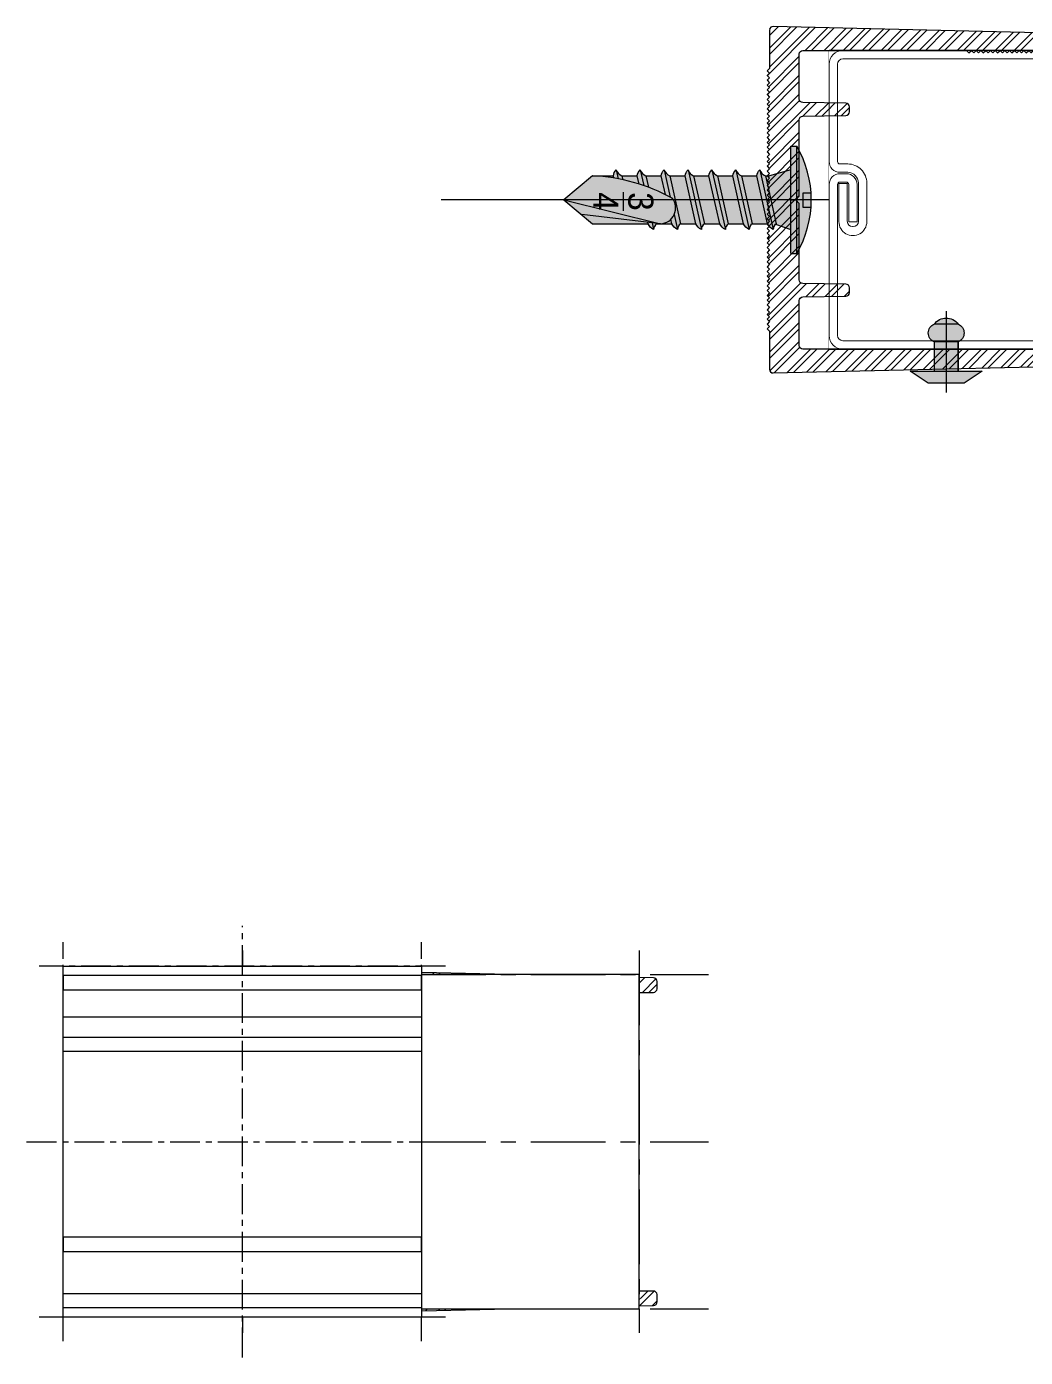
# Model space of a CAD drawing. Header units: millimetres. Extents: x -244126 to 368105, y -173968 to 259060.
# Drawn here: x 8062.7 to 8146.3, y 39768.3 to 39879.6 of the extents above; entities that cross this region are included whole.
import ezdxf

# ---------------------------------------------------------------- set-up
doc = ezdxf.new("R2010")
doc.units = ezdxf.units.MM
doc.header["$MEASUREMENT"] = 0
for name, pattern in [('CENTER', [2, 1.25, -0.25, 0.25, -0.25]), ('HIDDEN', [9.524999999999999, 6.35, -3.175]), ('SLD-Solid', [0])]:
    doc.linetypes.add(name, pattern=pattern)
for name, color, linetype in [('000 - GRID', 8, 'CENTER'), ('000 - H A T C H', 8, 'Continuous'), ('000 - H I D D E N', 7, 'Continuous'), ('000 - L I N E 0.1', 1, 'Continuous'), ('000 - WIPEOUT', 250, 'Continuous'), ('001 - ASCESSORIES', 1, 'Continuous'), ('A02_LITEWOOD', 7, 'Continuous'), ('A03_SUN LOUVER', 7, 'Continuous'), ('A04_TUBE SERIES', 7, 'Continuous')]:
    doc.layers.add(name, color=color, linetype=linetype)
doc.styles.add('Cetury Gothic', font='GOTHIC.TTF')

# ---------------------------------------------------------------- blocks, each defined once
blk = doc.blocks.new('SELF DRILLING SCREW No.8 - 19')
h = blk.add_hatch(color=250)
h.dxf.hatch_style = 1
edge = h.paths.add_edge_path()
edge.add_arc((3.190241775480651, 8.911930564560734), 0.009037499999908235, 60.13716564110733, 119.862834354413)
edge.add_line((3.185741775480952, 8.9197680645608), (3.185741775480952, 8.919268064560699))
edge.add_line((3.185741775480952, 8.919268064560699), (3.187741775480904, 8.919268064560699))
edge.add_line((3.187741775480904, 8.919268064560699), (3.188241775481006, 8.917469762314456))
edge.add_line((3.188241775481006, 8.917469762314456), (3.188241775481006, 8.917126923815546))
edge.add_arc((3.187372276684976, 8.917548843589927), 0.0009664597520388205, 292.4775851575577, 334.11526057665344, ccw=False)
edge.add_arc((3.188345189331493, 8.917249940684387), 0.000846819699288587, 224.5560261793349, 262.9855147596617)
edge.add_line((3.188241775481006, 8.91640945916845), (3.188241775481006, 8.915126923816048))
edge.add_arc((3.187372276684976, 8.915548843590429), 0.0009664597520388205, 292.4775851575577, 334.11526057665344, ccw=False)
edge.add_arc((3.188345189331493, 8.91524994068489), 0.000846819699288587, 224.5560261793349, 262.9855147596617)
edge.add_line((3.188241775481006, 8.914409459168953), (3.188241775481006, 8.913126923815641))
edge.add_arc((3.187372276684976, 8.913548843590021), 0.0009664597520388205, 292.4775851575577, 334.11526057665344, ccw=False)
edge.add_arc((3.188345189331493, 8.913249940684482), 0.000846819699288587, 224.5560261793349, 262.9855147596617)
edge.add_line((3.188241775481006, 8.912409459168545), (3.188241775481006, 8.911126923816143))
edge.add_arc((3.187372276684976, 8.911548843590523), 0.0009664597520388205, 292.4775851575577, 334.11526057665344, ccw=False)
edge.add_arc((3.188345189331493, 8.911249940684984), 0.000846819699288587, 224.5560261793349, 262.9855147596617)
edge.add_line((3.188241775481006, 8.910409459169047), (3.188241775481006, 8.909126923815736))
edge.add_arc((3.187372276684976, 8.909548843590116), 0.0009664597520388205, 292.4775851575577, 334.11526057665344, ccw=False)
edge.add_arc((3.188345189331493, 8.909249940684576), 0.000846819699288587, 224.5560261793349, 262.9855147596617)
edge.add_line((3.188241775481006, 8.90840945916864), (3.188241775481006, 8.907126923816238))
edge.add_arc((3.18737227668378, 8.907548843590163), 0.0009664597529162441, 292.47758521276415, 334.1152606318603, ccw=False)
edge.add_arc((3.188345189331493, 8.907249940684169), 0.000846819699288587, 224.5560261793349, 262.9855147596617)
edge.add_line((3.188241775481006, 8.906409459168232), (3.188241775481006, 8.90512692381583))
edge.add_arc((3.187372276684976, 8.90554884359021), 0.0009664597520388205, 292.4775851575577, 334.11526057665344, ccw=False)
edge.add_arc((3.188345189331493, 8.905249940684671), 0.000846819699288587, 224.5560261793349, 262.9855147596617)
edge.add_line((3.188241775481006, 8.904409459168734), (3.188241775481006, 8.902668064561006))
edge.add_line((3.188241775481006, 8.902668064561006), (3.190241775480959, 8.900268064560699))
edge.add_line((3.190241775480959, 8.900268064560699), (3.192241775480912, 8.902668064561006))
edge.add_line((3.192241775480912, 8.902668064561006), (3.192241775480912, 8.907308538424902))
edge.add_arc((3.1918139074673, 8.908263523088216), 0.001046454367967453, 294.1341226700874, 332.4587230120374)
edge.add_arc((3.192754590316425, 8.908436252524204), 0.0006567219107758052, 218.6596436066498, 268.8818972688279, ccw=False)
edge.add_line((3.192241775480912, 8.908026003072566), (3.192241775480912, 8.9093085384244))
edge.add_arc((3.191813907465991, 8.910263523088169), 0.001046454368917558, 294.1341227252997, 332.4587230672472)
edge.add_arc((3.192754590316425, 8.910436252524612), 0.0006567219107758052, 218.6596436066498, 268.8818972688279, ccw=False)
edge.add_line((3.192241775480912, 8.910026003072973), (3.192241775480912, 8.911308538424807))
edge.add_arc((3.1918139074673, 8.912263523088122), 0.001046454367967453, 294.1341226700874, 332.4587230120374)
edge.add_arc((3.192754590316426, 8.91243625252411), 0.0006567219107758139, 218.6596436066255, 268.8818972687892, ccw=False)
edge.add_line((3.192241775480912, 8.912026003072471), (3.192241775480912, 8.913308538425214))
edge.add_arc((3.1918139074673, 8.914263523088529), 0.001046454367967453, 294.1341226700874, 332.4587230120374)
edge.add_arc((3.192754590316425, 8.914436252524517), 0.0006567219107758052, 218.6596436066498, 268.8818972688279, ccw=False)
edge.add_line((3.192241775480912, 8.914026003072879), (3.192241775480912, 8.915308538424712))
edge.add_arc((3.1918139074673, 8.916263523088027), 0.001046454367967453, 294.1341226700874, 332.4587230120374)
edge.add_arc((3.192754590316425, 8.916436252524015), 0.0006567219107758052, 218.6596436066498, 268.8818972688279, ccw=False)
edge.add_line((3.192241775480912, 8.916026003072377), (3.192241775480912, 8.91730853842512))
edge.add_arc((3.1918139074673, 8.918263523088434), 0.001046454367967453, 294.1341226700874, 332.4587230120374)
edge.add_arc((3.192754590316426, 8.91843625252442), 0.0006567219107740465, 225.6091470547963, 268.8818972687474, ccw=False)
edge.add_line((3.192295180983983, 8.917966969312111), (3.192741775481013, 8.919268064560699))
edge.add_line((3.192741775481013, 8.919268064560699), (3.194741775480966, 8.919268064560699))
edge.add_line((3.194741775480966, 8.919268064560699), (3.194741775480963, 8.919768064560449))
at = {"layer": '000 - L I N E 0.1', "color": 0}
for p, q in [((3.189677519345483, 8.92095043270058), (3.189677519345483, 8.920261537410285)), ((3.189677519345483, 8.920261537410285), (3.190870322692777, 8.920261537410285)), ((3.190870322692777, 8.920261537410285), (3.190870322692777, 8.920946180715534)), ((3.185741775480952, 8.919268064560699), (3.185741775480952, 8.9197680645608)), ((3.194741775480966, 8.9197680645608), (3.185741775480952, 8.9197680645608)), ((3.194741775480966, 8.919268064560699), (3.185741775480952, 8.919268064560699)), ((3.187741775480904, 8.919268064560699), (3.188241775481006, 8.917469762314456)), ((3.192295180983879, 8.917966969311808), (3.192741775481013, 8.919268064560699)), ((3.194741775480966, 8.919268064560699), (3.194741775480966, 8.9197680645608)), ((3.187741775480904, 8.916655806585029), (3.192741775481013, 8.917779655655638)), ((3.188241775481006, 8.917126923815546), (3.188241775481006, 8.917469762314456)), ((3.192241775480912, 8.916026003072718), (3.192241775480912, 8.91730853842512)), ((3.187741775480904, 8.91465580658553), (3.192741775481013, 8.91577965565523)), ((3.188241775481006, 8.915126923816048), (3.188241775481006, 8.91640945916845)), ((3.192241775480912, 8.91402600307322), (3.192241775480912, 8.915308538424712)), ((3.187741775480904, 8.912655806585123), (3.192741775481013, 8.913779655655732)), ((3.188241775481006, 8.913126923815641), (3.188241775481006, 8.914409459168953)), ((3.188241775481006, 8.911126923816143), (3.188241775481006, 8.912409459168545)), ((3.192241775480912, 8.912026003072812), (3.192241775480912, 8.913308538425214)), ((3.187741775480904, 8.910655806585625), (3.192741775481013, 8.911779655655325)), ((3.192241775480912, 8.910026003072405), (3.192241775480912, 8.911308538424807)), ((3.188241775481006, 8.909126923815736), (3.188241775481006, 8.910409459169047)), ((3.187741775480904, 8.908655806585218), (3.19002190163149, 8.909168310116248)), ((3.191481637789494, 8.909496414741142), (3.192741775481013, 8.909779655655827)), ((3.192241775480912, 8.908026003072907), (3.192241775480912, 8.9093085384244)), ((3.188241775481006, 8.907126923815328), (3.188241775481006, 8.90840945916864)), ((3.190241775480959, 8.900268064560699), (3.192241775480912, 8.908361694374328)), ((3.192241775480912, 8.908361694374328), (3.191485984102715, 8.901761114906442)), ((3.187741775480904, 8.90665580658481), (3.18905349241066, 8.906950640955287)), ((3.192160160826472, 8.90764892623763), (3.192741775481013, 8.90777965565542)), ((3.192241775480912, 8.902668064561006), (3.192241775480912, 8.907308538425134)), ((3.192241775480912, 8.9060260030725), (3.192241775480912, 8.907308538424902)), ((3.188241775481006, 8.90512692381583), (3.188241775481006, 8.906409459168232)), ((3.187741775480904, 8.904655806585312), (3.188489957473777, 8.90482397531261)), ((3.192241775480912, 8.904026003073001), (3.192241775480912, 8.905308538424494)), ((3.188241775481006, 8.902668064561004), (3.188241775481006, 8.904409459168734)), ((3.188241775481006, 8.902668064561006), (3.190241775480959, 8.900268064560699)), ((3.190241775480959, 8.900268064560699), (3.192241775480912, 8.902668064561006))]:
    blk.add_line(p, q, dxfattribs=at)
for points in [[(3.188241775481006, 8.917126923815546), (3.192241775481366, 8.918026003072216, 0.2227123084971428), (3.192741775481468, 8.917779655655638, -0.1687989538478069), (3.192241775480912, 8.91730853842512), (3.188241775481006, 8.91640945916845, -0.1692696917056407), (3.187741775480904, 8.916655806585029, 0.1837042771978037)], [(3.188241775481006, 8.915126923816048), (3.192241775481366, 8.916026003071808, 0.2227123084971428), (3.192741775481468, 8.91577965565523, -0.1687989538478069), (3.192241775480912, 8.915308538424712), (3.188241775481006, 8.914409459168953, -0.1692696917056407), (3.187741775480904, 8.91465580658553, 0.1837042771978037)], [(3.188241775481006, 8.913126923815641), (3.192241775481366, 8.91402600307231, 0.2227123084971428), (3.192741775481468, 8.913779655655732, -0.1687989538478069), (3.192241775480912, 8.913308538425214), (3.188241775481006, 8.912409459168545, -0.1692696917056407), (3.187741775480904, 8.912655806585123, 0.1837042771978037)], [(3.188241775481006, 8.911126923816143), (3.192241775481366, 8.912026003071903, 0.2227123084971428), (3.192741775481468, 8.911779655655325, -0.1687989538478069), (3.192241775480912, 8.911308538424807), (3.188241775481006, 8.910409459169047, -0.1692696917056407), (3.187741775480904, 8.910655806585625, 0.1837042771978037)]]:
    blk.add_lwpolyline(points, format="xyb", close=True, dxfattribs=at)
for points in [[(3.189812359779356, 8.908762479109166), (3.188241775481006, 8.90840945916864, -0.1692696917056407), (3.187741775480904, 8.908655806585218, 0.1837042771978037), (3.188241775481006, 8.909126923815736), (3.192241775481366, 8.910026003072405, 0.2227123084971428), (3.192741775481468, 8.909779655655827, -0.1687989538478069), (3.192241775480912, 8.9093085384244), (3.191867507867338, 8.90922441436253)], [(3.192202322143467, 8.90801713515258), (3.192241775481366, 8.908026003071997, 0.2227123084971428), (3.192741775481468, 8.90777965565542, -0.1687989538478069), (3.192241775480912, 8.907308538424902), (3.192117999509493, 8.907280717322807)], [(3.188925848814025, 8.906563218204175), (3.188241775481006, 8.906409459168232, -0.1692696917056407), (3.187741775480904, 8.90665580658481, 0.1837042771978037), (3.188241775481006, 8.907126923816238), (3.189193947233424, 8.907340943283849)], [(3.188424383923367, 8.904450504034406), (3.188241775481006, 8.904409459168734, -0.1692696917056407), (3.187741775480904, 8.904655806585312, 0.1837042771978037), (3.188241775481006, 8.90512692381583)]]:
    blk.add_lwpolyline(points, format="xyb", dxfattribs=at)
blk.add_lwpolyline([(3.188241775481006, 8.90512692381583), (3.188565731206242, 8.905199739283983)], dxfattribs=at)
for centre, radius, start, end in [((3.190241775480959, 8.911930564560523), 0.009037499999938388, 60.13716564346787, 119.862834356768), ((3.203371282395952, 8.90201864137078), 0.01514343851192641, 151.1412890309687, 177.5421287188428), ((3.190931039709144, 8.908305610201644), 0.001311935096478466, 2.450095243685824, 128.8284473966247)]:
    blk.add_arc(centre, radius, start, end, dxfattribs=at)
at = {"layer": 'Defpoints', "color": 0}
blk.add_line((3.190241775480959, 8.919268064560699), (3.190241775480959, 8.9197680645608), dxfattribs=at)
at = {"layer": 'Defpoints', "color": 2, "insert": (3.190381328664329, 8.90775989774526), "char_height": 0.001, "width": 0.05968444922580751, "attachment_point": 2, "style": 'Cetury Gothic'}
blk.add_mtext('\\A1;{\\H2.1x;\\C150;\\S3/4;\\H0.47634x; }', dxfattribs=at)
blk = doc.blocks.new('H-SELF DRILLING SCREW No.8 - 19.05mm.')
at = {"layer": '001 - ASCESSORIES', "color": 0}
blk.add_blockref('SELF DRILLING SCREW No.8 - 19', (-3.190241775480959, -8.919268064560699), dxfattribs=at)
blk = doc.blocks.new('*U929')
at = {"layer": 'Defpoints', "color": 250}
blk.add_line((-1.865153724248827e-14, 0.005122557662975424), (-1.865785265248028e-14, -0.02925693306802302), dxfattribs=at)
at = {"layer": '001 - ASCESSORIES', "color": 0}
blk.add_blockref('H-SELF DRILLING SCREW No.8 - 19.05mm.', (0, 0), dxfattribs=at)
blk = doc.blocks.new('*U3118')
at = {"color": 250}
blk.add_wipeout([(-50.00000000000007, -12.499999999999972), (50.00000000000223, -12.499999999999972), (50.00000000000223, 12.500000000000057), (-50.00000000000007, 12.500000000000057)], dxfattribs=at).dxf.layer = '000 - WIPEOUT'
blk.add_point((0, 0))
at = {"layer": 'A02_LITEWOOD', "color": 0, "linetype": 'SLD-Solid', "lineweight": 15}
blk.add_lwpolyline([(-48.36666956411312, -1.833334238788402), (-47.66666956411314, -1.833334238788743), (-47.66666956411203, 1.283327176279954, 0.4142135623731802), (-48.566669564112, 2.183327176280272), (-49.10000000000002, 2.183327176280272, 0.4142135623730878), (-50, 1.283327176280408), (-50, -11.35000000000002, 0.4142135623730459), (-48.85000000000002, -12.5), (-31.15000000000001, -12.5, 0.4142135623730602), (-30.00000000000001, -11.35000000000014), (-30.00000000000001, -9.935488329504892, -0.6160609800970902), (-28.49859182954223, -9.192780811234343), (-24.40852336439405, -12.31535441908431, 0.164473304673564), (-23.86238413755087, -12.5), (48.84999999999779, -12.5, 0.4142135623730458), (49.9999999999978, -11.35000000000014), (50.0000000000022, 11.3499999999998, 0.4142135623731445), (48.85000000000217, 12.5), (-48.84999999999774, 12.5, 0.4142135623730241), (-49.99999999999775, 11.35000000000025), (-50.00000000000009, 3.200000000000272, 0.4142135623731618), (-49.10000000000011, 2.299999999999954), (-48.45000325962985, 2.299999999999954, -0.4142135623731949), (-47.55000325962985, 1.399999999999636), (-47.55000325963098, -1.79809775739985, -0.4142135623729692), (-48.00000325963097, -2.248097757399668), (-48.0333336955124, -2.248097757399668, -0.414213562373095), (-48.48333369551239, -1.798097757399623), (-48.48333369551347, 1.37332717628034), (-49.18333369551345, 1.37332717628034), (-49.18333369551237, -1.831082456052818, 1.000965516603546), (-46.85000325963099, -1.833334238788402), (-46.85000325962986, 1.399999999999408, 0.4142135623732043), (-48.45000325962985, 3), (-49.10000000000011, 3, -0.4142135623731783), (-49.3000000000001, 3.200000000000045), (-49.29999999999776, 11.35000000000014, -0.4142135623730248), (-48.84999999999774, 11.80000000000007), (48.85000000000217, 11.80000000000007, -0.4142135623731334), (49.30000000000219, 11.35000000000002), (49.29999999999781, -11.35000000000014, -0.4142135623730501), (48.84999999999779, -11.79999999999995), (-23.86238413755101, -11.79999999999995, -0.1644733046735617), (-23.98374841018279, -11.75896764868548), (-28.07552860243481, -8.635087218242234, 0.6172590698947492), (-30.70000000000001, -9.933339128232774), (-30.70000000000001, -11.35000000000002, -0.414213562373095), (-31.15000000000001, -11.79999999999995), (-48.85000000000002, -11.79999999999995, -0.4142135623730803), (-49.30000000000001, -11.35000000000002), (-49.30000000000001, 1.283327176280408, -0.4142135623730618), (-49.10000000000002, 1.48332717628034), (-48.566669564112, 1.48332717628034, -0.414213562373145), (-48.36666956411202, 1.283327176280295)], format="xyb", close=True, dxfattribs=at)
blk = doc.blocks.new('000 - FAMELINE_AL.LITEWOOD_25x100mm._CUT_VIEW')
at = {"color": 250}
blk.add_wipeout([(-50.00000000000001, 12.500000000000014), (-50.00000000000001, -12.499999999999986), (49.99999999999999, -12.5), (49.99999999999999, 12.5)], dxfattribs=at).dxf.layer = '000 - WIPEOUT'
at = {"layer": '000 - H A T C H'}
h = blk.add_hatch(dxfattribs=at)
h.set_pattern_fill('ANSI32', color=256, scale=2)
h.set_pattern_definition([(45, (0, 0), (-0.5303300858899107, 0.5303300858899107), []), (45, (0.35355339, 0), (-0.5303300858899107, 0.5303300858899107), [])])
edge = h.paths.add_edge_path()
edge.add_line((-48.36666956411312, -1.833334238788402), (-47.66666956411314, -1.833334238788743))
edge.add_line((-47.66666956411314, -1.833334238788743), (-47.66666956411203, 1.283327176279954))
edge.add_arc((-48.56666956411205, 1.283327176280255), 0.9000000000000199, 359.9999999999808, 449.9999999999973)
edge.add_line((-48.566669564112, 2.183327176280272), (-49.10000000000002, 2.183327176280272))
edge.add_arc((-49.10000000000007, 1.28332717628034), 0.8999999999999315, 89.99999999999729, 179.9999999999957)
edge.add_line((-50, 1.283327176280408), (-50, -11.35000000000002))
edge.add_arc((-48.84999999999992, -11.34999999999993), 1.150000000000077, 180.0000000000048, 269.9999999999951)
edge.add_line((-48.85000000000002, -12.5), (-31.15000000000001, -12.5))
edge.add_arc((-31.15000000000001, -11.35), 1.149999999999999, 270, 359.9999999999933)
edge.add_line((-30.00000000000001, -11.35000000000014), (-30.00000000000001, -9.935488329504892))
edge.add_arc((-29.06229052545101, -9.942172240028116), 0.9377332954091135, 53.049199462293416, 179.5916076476579, ccw=False)
edge.add_line((-28.49859182954223, -9.192780811234343), (-24.40852336439405, -12.31535441908431))
edge.add_arc((-23.86238413755108, -11.59999999999973), 0.900000000000269, 232.6399800011971, 270.0000000000131)
edge.add_line((-23.86238413755087, -12.5), (48.8499999999978, -12.5))
edge.add_arc((48.84999999999776, -11.34999999999997), 1.150000000000031, 270.0000000000014, 359.9999999999917)
edge.add_line((49.9999999999978, -11.35000000000014), (50.0000000000022, 11.3499999999998))
edge.add_arc((48.85000000000218, 11.34999999999998), 1.15000000000002, 359.9999999999909, 450.0000000000007)
edge.add_line((48.85000000000217, 12.5), (-48.84999999999773, 12.5))
edge.add_arc((-48.84999999999773, 11.34999999999998), 1.150000000000016, 90.00000000000072, 179.9999999999868)
edge.add_line((-49.99999999999775, 11.35000000000025), (-50.00000000000009, 3.200000000000273))
edge.add_arc((-49.10000000000004, 3.199999999999999), 0.9000000000000483, 179.9999999999826, 269.9999999999955)
edge.add_line((-49.10000000000011, 2.299999999999954), (-48.45000325962985, 2.299999999999954))
edge.add_arc((-48.45000325962985, 1.399999999999946), 0.9000000000000086, -1.972466634470038e-11, 90, ccw=False)
edge.add_line((-47.55000325962985, 1.399999999999636), (-47.55000325963098, -1.79809775739985))
edge.add_arc((-48.00000325963099, -1.798097757399668), 0.4500000000000028, 270.0000000000018, 359.99999999997686, ccw=False)
edge.add_line((-48.00000325963097, -2.248097757399668), (-48.0333336955124, -2.248097757399668))
edge.add_arc((-48.03333369551237, -1.798097757399651), 0.4500000000000171, 179.9999999999964, 269.99999999999636, ccw=False)
edge.add_line((-48.48333369551239, -1.798097757399623), (-48.48333369551347, 1.37332717628034))
edge.add_line((-48.48333369551347, 1.37332717628034), (-49.18333369551345, 1.37332717628034))
edge.add_line((-49.18333369551345, 1.37332717628034), (-49.18333369551237, -1.831082456052818))
edge.add_arc((-48.01666956411421, -1.833334238788175), 1.166666304483214, 179.8894133423368, 359.9999999999889)
edge.add_line((-46.85000325963099, -1.833334238788402), (-46.85000325962986, 1.399999999999408))
edge.add_arc((-48.45000325962985, 1.400000000000005), 1.599999999999994, 359.9999999999787, 450)
edge.add_line((-48.45000325962985, 3), (-49.10000000000011, 3))
edge.add_arc((-49.10000000000011, 3.199999999999988), 0.1999999999999886, 179.9999999999837, 270, ccw=False)
edge.add_line((-49.3000000000001, 3.200000000000045), (-49.29999999999776, 11.35000000000014))
edge.add_arc((-48.84999999999773, 11.35000000000004), 0.4500000000000313, 90.00000000000182, 179.9999999999878, ccw=False)
edge.add_line((-48.84999999999774, 11.80000000000007), (48.85000000000216, 11.80000000000007))
edge.add_arc((48.85000000000218, 11.35000000000007), 0.4500000000000011, -5.6274984672199935e-12, 90.00000000000182, ccw=False)
edge.add_line((49.30000000000219, 11.35000000000002), (49.29999999999781, -11.35000000000014))
edge.add_arc((48.84999999999786, -11.35), 0.4499999999999531, 269.99999999999187, 359.99999999998306, ccw=False)
edge.add_line((48.84999999999779, -11.79999999999995), (-23.86238413755102, -11.79999999999995))
edge.add_arc((-23.86238413755122, -11.60000000000001), 0.1999999999999424, 232.6399800012455, 270.00000000006105, ccw=False)
edge.add_line((-23.98374841018279, -11.75896764868548), (-28.07552860243481, -8.635087218242234))
edge.add_arc((-29.06229052545102, -9.942172240028066), 1.637733295409091, 52.94963205405891, 179.6909738105618)
edge.add_line((-30.70000000000001, -9.933339128232774), (-30.70000000000001, -11.35000000000002))
edge.add_arc((-31.14999999999997, -11.34999999999999), 0.4499999999999638, 269.9999999999959, 359.9999999999959, ccw=False)
edge.add_line((-31.15000000000001, -11.79999999999995), (-48.85000000000002, -11.79999999999995))
edge.add_arc((-48.85000000000004, -11.34999999999998), 0.4499999999999709, 180.0000000000049, 270.0000000000018, ccw=False)
edge.add_line((-49.30000000000001, -11.35000000000002), (-49.30000000000001, 1.283327176280409))
edge.add_arc((-49.10000000000004, 1.283327176280369), 0.1999999999999744, 89.99999999999591, 179.9999999999886, ccw=False)
edge.add_line((-49.10000000000002, 1.48332717628034), (-48.566669564112, 1.48332717628034))
edge.add_arc((-48.56666956411202, 1.28332717628034), 0.2, -1.3017142919125035e-11, 89.99999999999591, ccw=False)
edge.add_line((-48.36666956411202, 1.283327176280295), (-48.36666956411312, -1.833334238788402))
h.paths.add_polyline_path([(-50.00000000000007, -12.5), (50.0000000000022, -12.5), (50.0000000000022, 12.50000000000001), (-50.00000000000007, 12.50000000000001)], flags=0)
at = {"layer": 'Defpoints', "color": 250}
blk.add_lwpolyline([(-50.00000000000001, 12.50000000000001), (-50.00000000000001, -12.49999999999999), (49.99999999999999, -12.5), (49.99999999999999, 12.5)], close=True, dxfattribs=at)
at = {"layer": 'A02_LITEWOOD', "color": 0}
blk.add_blockref('*U3118', (0, 0), dxfattribs=at)
at = {"layer": 'A03_SUN LOUVER', "color": 0}
blk.add_point((0, 0), dxfattribs=at)
blk = doc.blocks.new('000 - ASSCESSORIES_FAMELINE_AL.FLEX_BRACKET_FOR_25x100mm._CUT_VIEW')
at = {"layer": '000 - H A T C H'}
h = blk.add_hatch(dxfattribs=at)
h.set_pattern_fill('ANSI32', color=8, scale=3)
h.set_pattern_definition([(45, (0, 0), (-0.7954951288348661, 0.7954951288348661), []), (45, (0.530330085, 0), (-0.7954951288348661, 0.7954951288348661), [])])
edge = h.paths.add_edge_path()
edge.add_line((0.1999999999970896, -8.19999999981519), (0, -8.39999999981228))
edge.add_line((0, -8.39999999981228), (0.1999999999970896, -8.599999999802094))
edge.add_line((0.1999999999970896, -8.599999999802094), (0, -8.799999999799184))
edge.add_line((0, -8.799999999799184), (0.1999999999970896, -8.999999999788997))
edge.add_line((0.1999999999970896, -8.999999999788997), (0, -9.199999999786087))
edge.add_line((0, -9.199999999786087), (0.1999999999970896, -9.3999999997759))
edge.add_line((0.1999999999970896, -9.3999999997759), (0, -9.59999999977299))
edge.add_line((0, -9.59999999977299), (0.1999999999970896, -9.799999999762804))
edge.add_line((0.1999999999970896, -9.799999999762804), (0, -9.999999999759893))
edge.add_line((0, -9.999999999759893), (0.1999999999970896, -10.19999999974971))
edge.add_line((0.1999999999970896, -10.19999999974971), (0, -10.3999999997468))
edge.add_line((0, -10.3999999997468), (0.1999999999970896, -10.59999999973661))
edge.add_line((0.1999999999970896, -10.59999999973661), (0, -10.7999999997337))
edge.add_line((0, -10.7999999997337), (0.2000000000000455, -10.99999999972351))
edge.add_line((0.2000000000000455, -10.99999999972351), (0.2000000000000455, -14.19296245934675))
edge.add_arc((0.4999999999990193, -14.1929624593458), 0.2999999999989738, 180.0000000001812, 271.3283597523561)
edge.add_line((0.50695465232684, -14.4928818365297), (34.40695465232704, -13.70679486844165))
edge.add_arc((34.40000000000111, -13.40687549125773), 0.2999999999989389, 271.3283597519965, 359.9999999998172)
edge.add_line((34.70000000000005, -13.40687549125869), (34.70000000000005, -12.80000000000291))
edge.add_arc((34.39999999999861, -12.80000000000143), 0.3000000000014325, 359.9999999997178, 449.9999999997178)
edge.add_line((34.40000000000009, -12.5), (30.47773898676394, -12.5))
edge.add_arc((30.47773898676912, -12.19999999999854), 0.3000000000014555, 240.9454020088152, 269.9999999990107, ccw=False)
edge.add_line((30.33204613537112, -12.46224719836755), (26.34569285139276, -10.24760704125219))
edge.add_arc((26.20000000000011, -10.50985423962253), 0.3000000000000193, 60.94540200983336, 180.0000000000231)
edge.add_line((25.90000000000009, -10.50985423962265), (25.90000000000009, -12.19999999999709))
edge.add_arc((25.59999999999866, -12.19999999999857), 0.3000000000014325, -89.99999999971777, 2.822275746439118e-10, ccw=False)
edge.add_line((25.60000000000014, -12.5), (3, -12.5))
edge.add_arc((3.000000000001478, -12.19999999999857), 0.3000000000014325, 179.9999999997177, 269.9999999997177, ccw=False)
edge.add_line((2.700000000000045, -12.19999999999709), (2.700000000000045, -8.436286127674975))
edge.add_arc((2.999999999998608, -8.43628612767642), 0.2999999999985623, 91.00000300254499, 179.9999999997242, ccw=False)
edge.add_line((2.994764262348554, -8.136331819405314), (6.605235737651924, -8.073310616106028))
edge.add_arc((6.600000000001582, -7.773356307834982), 0.2999999999985078, 271.0000030026001, 359.9999999997358)
edge.add_line((6.900000000000091, -7.773356307836366), (6.900000000000091, -7.362974579584261))
edge.add_arc((6.600000000000766, -7.362974579584856), 0.2999999999993248, 1.136518206178855e-10, 89.00000438473334)
edge.add_line((6.605235698977026, -7.063020270637935), (2.994764301022883, -6.999999534338713))
edge.add_arc((2.99999999999938, -6.700045225391785), 0.2999999999993352, 180.0000000001148, 269.000004384688, ccw=False)
edge.add_line((2.700000000000045, -6.700045225392387), (2.700000000000045, -0.2999999560415745))
edge.add_line((2.700000000000045, -0.2999999560415745), (2.400000043958471, 4.656612873077393e-07))
edge.add_line((2.400000043958471, 4.656612873077393e-07), (2.700000000000045, 0.2999999560415745))
edge.add_line((2.700000000000045, 0.2999999560415745), (2.700000000000045, 6.700046156714961))
edge.add_arc((2.99999999999937, 6.700046156714366), 0.2999999999993248, 90.99999561526658, 179.9999999998864, ccw=False)
edge.add_line((2.99476430102311, 7.000000465661287), (6.605235698977253, 7.06302120196051))
edge.add_arc((6.60000000000076, 7.362975510907432), 0.2999999999993307, 270.9999956153113, 359.999999999886)
edge.add_line((6.900000000000091, 7.362975510906836), (6.900000000000091, 7.77335630782909))
edge.add_arc((6.60000000000076, 7.773356307828493), 0.299999999999331, 1.139910797839066e-10, 89.00000438468875)
edge.add_line((6.605235698977253, 8.073310616775416), (2.99476430102311, 8.136331353074638))
edge.add_arc((2.99999999999937, 8.43628566202156), 0.2999999999993249, 180.0000000001136, 269.00000438473336, ccw=False)
edge.add_line((2.700000000000045, 8.436285662020964), (2.700000000000045, 12.19999999999709))
edge.add_arc((3.000000000001478, 12.19999999999857), 0.3000000000014325, 90.00000000028228, 180.0000000002823, ccw=False)
edge.add_line((3, 12.5), (16.7000001447152, 12.5))
edge.add_line((16.7000001447152, 12.5), (16.9000001447107, 12.30000000000291))
edge.add_line((16.9000001447107, 12.30000000000291), (17.1000001447062, 12.5))
edge.add_line((17.1000001447062, 12.5), (17.3000001447017, 12.30000000000291))
edge.add_line((17.3000001447017, 12.30000000000291), (17.5000001446972, 12.5))
edge.add_line((17.5000001446972, 12.5), (17.70000014469269, 12.30000000000291))
edge.add_line((17.70000014469269, 12.30000000000291), (17.90000014468819, 12.5))
edge.add_line((17.90000014468819, 12.5), (18.10000014468369, 12.30000000000291))
edge.add_line((18.10000014468369, 12.30000000000291), (18.30000014467919, 12.5))
edge.add_line((18.30000014467919, 12.5), (18.50000014467469, 12.30000000000291))
edge.add_line((18.50000014467469, 12.30000000000291), (18.70000014467018, 12.5))
edge.add_line((18.70000014467018, 12.5), (18.90000014466568, 12.30000000000291))
edge.add_line((18.90000014466568, 12.30000000000291), (19.10000014466118, 12.5))
edge.add_line((19.10000014466118, 12.5), (19.30000014465668, 12.30000000000291))
edge.add_line((19.30000014465668, 12.30000000000291), (19.50000014465218, 12.5))
edge.add_line((19.50000014465218, 12.5), (19.70000014464767, 12.30000000000291))
edge.add_line((19.70000014464767, 12.30000000000291), (19.90000014464317, 12.5))
edge.add_line((19.90000014464317, 12.5), (20.10000014463867, 12.30000000000291))
edge.add_line((20.10000014463867, 12.30000000000291), (20.30000014463417, 12.5))
edge.add_line((20.30000014463417, 12.5), (20.50000014462967, 12.30000000000291))
edge.add_line((20.50000014462967, 12.30000000000291), (20.70000014462516, 12.5))
edge.add_line((20.70000014462516, 12.5), (20.90000014462066, 12.30000000000291))
edge.add_line((20.90000014462066, 12.30000000000291), (21.10000014461616, 12.5))
edge.add_line((21.10000014461616, 12.5), (21.30000014461166, 12.30000000000291))
edge.add_line((21.30000014461166, 12.30000000000291), (21.50000014460716, 12.5))
edge.add_line((21.50000014460716, 12.5), (21.70000014460265, 12.30000000000291))
edge.add_line((21.70000014460265, 12.30000000000291), (21.90000014459815, 12.5))
edge.add_line((21.90000014459815, 12.5), (22.10000014459365, 12.30000000000291))
edge.add_line((22.10000014459365, 12.30000000000291), (22.30000014458915, 12.5))
edge.add_line((22.30000014458915, 12.5), (22.50000014458465, 12.30000000000291))
edge.add_line((22.50000014458465, 12.30000000000291), (22.70000014458014, 12.5))
edge.add_line((22.70000014458014, 12.5), (22.90000014457564, 12.30000000000291))
edge.add_line((22.90000014457564, 12.30000000000291), (23.10000014457114, 12.5))
edge.add_line((23.10000014457114, 12.5), (23.30000014456664, 12.30000000000291))
edge.add_line((23.30000014456664, 12.30000000000291), (23.50000014456214, 12.5))
edge.add_line((23.50000014456214, 12.5), (23.70000014455763, 12.30000000000291))
edge.add_line((23.70000014455763, 12.30000000000291), (23.90000014455313, 12.5))
edge.add_line((23.90000014455313, 12.5), (24.10000014454863, 12.30000000000291))
edge.add_line((24.10000014454863, 12.30000000000291), (24.30000014454413, 12.5))
edge.add_line((24.30000014454413, 12.5), (24.50000014453963, 12.30000000000291))
edge.add_line((24.50000014453963, 12.30000000000291), (24.70000014453512, 12.5))
edge.add_line((24.70000014453512, 12.5), (24.90000014453062, 12.30000000000291))
edge.add_line((24.90000014453062, 12.30000000000291), (25.10000014452612, 12.5))
edge.add_line((25.10000014452612, 12.5), (25.30000014452162, 12.30000000000291))
edge.add_line((25.30000014452162, 12.30000000000291), (25.50000014451712, 12.5))
edge.add_line((25.50000014451712, 12.5), (25.70000014451261, 12.30000000000291))
edge.add_line((25.70000014451261, 12.30000000000291), (25.90000014450811, 12.5))
edge.add_line((25.90000014450811, 12.5), (26.10000014450361, 12.30000000000291))
edge.add_line((26.10000014450361, 12.30000000000291), (26.30000014449911, 12.5))
edge.add_line((26.30000014449911, 12.5), (26.50000014449461, 12.30000000000291))
edge.add_line((26.50000014449461, 12.30000000000291), (26.7000001444901, 12.5))
edge.add_line((26.7000001444901, 12.5), (26.9000001444856, 12.30000000000291))
edge.add_line((26.9000001444856, 12.30000000000291), (27.1000001444811, 12.5))
edge.add_line((27.1000001444811, 12.5), (27.3000001444766, 12.30000000000291))
edge.add_line((27.3000001444766, 12.30000000000291), (27.5000001444721, 12.5))
edge.add_line((27.5000001444721, 12.5), (27.70000014446759, 12.30000000000291))
edge.add_line((27.70000014446759, 12.30000000000291), (27.90000014446309, 12.5))
edge.add_line((27.90000014446309, 12.5), (28.10000014445859, 12.30000000000291))
edge.add_line((28.10000014445859, 12.30000000000291), (28.30000014445409, 12.5))
edge.add_line((28.30000014445409, 12.5), (28.50000014444959, 12.30000000000291))
edge.add_line((28.50000014444959, 12.30000000000291), (28.70000014444508, 12.5))
edge.add_line((28.70000014444508, 12.5), (28.90000014444058, 12.30000000000291))
edge.add_line((28.90000014444058, 12.30000000000291), (29.10000014443608, 12.5))
edge.add_line((29.10000014443608, 12.5), (29.30000014443158, 12.30000000000291))
edge.add_line((29.30000014443158, 12.30000000000291), (29.50000014442708, 12.5))
edge.add_line((29.50000014442708, 12.5), (29.70000014442257, 12.30000000000291))
edge.add_line((29.70000014442257, 12.30000000000291), (29.90000014441807, 12.5))
edge.add_line((29.90000014441807, 12.5), (30.10000014441357, 12.30000000000291))
edge.add_line((30.10000014441357, 12.30000000000291), (30.30000014440907, 12.5))
edge.add_line((30.30000014440907, 12.5), (30.50000014440457, 12.30000000000291))
edge.add_line((30.50000014440457, 12.30000000000291), (30.70000014440006, 12.5))
edge.add_line((30.70000014440006, 12.5), (30.90000014439556, 12.30000000000291))
edge.add_line((30.90000014439556, 12.30000000000291), (31.10000014439106, 12.5))
edge.add_line((31.10000014439106, 12.5), (31.30000014438656, 12.30000000000291))
edge.add_line((31.30000014438656, 12.30000000000291), (31.50000014438206, 12.5))
edge.add_line((31.50000014438206, 12.5), (31.70000014437755, 12.30000000000291))
edge.add_line((31.70000014437755, 12.30000000000291), (31.90000014437305, 12.5))
edge.add_line((31.90000014437305, 12.5), (32.10000014436855, 12.30000000000291))
edge.add_line((32.10000014436855, 12.30000000000291), (32.30000014436405, 12.5))
edge.add_line((32.30000014436405, 12.5), (32.50000014435955, 12.30000000000291))
edge.add_line((32.50000014435955, 12.30000000000291), (32.70000014435504, 12.5))
edge.add_line((32.70000014435504, 12.5), (34.40000000000009, 12.5))
edge.add_arc((34.39999999999861, 12.80000000000143), 0.3000000000014325, 270.0000000002822, 360.0000000002823)
edge.add_line((34.70000000000005, 12.80000000000291), (34.70000000000005, 13.40687695008091))
edge.add_arc((34.39999999999952, 13.40687695008142), 0.3000000000005301, 359.9999999999033, 448.6716409421531)
edge.add_line((34.40695464869191, 13.70679632735119), (0.5069546486919307, 14.49288288434764))
edge.add_arc((0.5000000000005452, 14.19296350707788), 0.3000000000004998, 88.6716409423453, 180.000000000098)
edge.add_line((0.2000000000000455, 14.19296350707737), (0.2000000000000455, 10.99999999974534))
edge.add_line((0.2000000000000455, 10.99999999974534), (0, 10.79999999974825))
edge.add_line((0, 10.79999999974825), (0.1999999999970896, 10.59999999975116))
edge.add_line((0.1999999999970896, 10.59999999975116), (0, 10.39999999976135))
edge.add_line((0, 10.39999999976135), (0.1999999999970896, 10.19999999976426))
edge.add_line((0.1999999999970896, 10.19999999976426), (0, 9.99999999976717))
edge.add_line((0, 9.99999999976717), (0.1999999999970896, 9.79999999977008))
edge.add_line((0.1999999999970896, 9.79999999977008), (0, 9.599999999780266))
edge.add_line((0, 9.599999999780266), (0.1999999999970896, 9.399999999783176))
edge.add_line((0.1999999999970896, 9.399999999783176), (0, 9.199999999786087))
edge.add_line((0, 9.199999999786087), (0.1999999999970896, 8.999999999788997))
edge.add_line((0.1999999999970896, 8.999999999788997), (0, 8.799999999799184))
edge.add_line((0, 8.799999999799184), (0.1999999999970896, 8.599999999802094))
edge.add_line((0.1999999999970896, 8.599999999802094), (0, 8.399999999805004))
edge.add_line((0, 8.399999999805004), (0.1999999999970896, 8.199999999807915))
edge.add_line((0.1999999999970896, 8.199999999807915), (0, 7.999999999818101))
edge.add_line((0, 7.999999999818101), (0.1999999999970896, 7.799999999821011))
edge.add_line((0.1999999999970896, 7.799999999821011), (0, 7.599999999823922))
edge.add_line((0, 7.599999999823922), (0.1999999999970896, 7.399999999826832))
edge.add_line((0.1999999999970896, 7.399999999826832), (0, 7.199999999837019))
edge.add_line((0, 7.199999999837019), (0.1999999999970896, 6.999999999839929))
edge.add_line((0.1999999999970896, 6.999999999839929), (0, 6.799999999842839))
edge.add_line((0, 6.799999999842839), (0.1999999999970896, 6.59999999984575))
edge.add_line((0.1999999999970896, 6.59999999984575), (0, 6.399999999855936))
edge.add_line((0, 6.399999999855936), (0.1999999999970896, 6.199999999858846))
edge.add_line((0.1999999999970896, 6.199999999858846), (0, 5.999999999861757))
edge.add_line((0, 5.999999999861757), (0.1999999999970896, 5.799999999864667))
edge.add_line((0.1999999999970896, 5.799999999864667), (0, 5.599999999874854))
edge.add_line((0, 5.599999999874854), (0.1999999999970896, 5.399999999877764))
edge.add_line((0.1999999999970896, 5.399999999877764), (0, 5.199999999880674))
edge.add_line((0, 5.199999999880674), (0.1999999999970896, 4.999999999883585))
edge.add_line((0.1999999999970896, 4.999999999883585), (0, 4.799999999886495))
edge.add_line((0, 4.799999999886495), (0.1999999999970896, 4.599999999896681))
edge.add_line((0.1999999999970896, 4.599999999896681), (0, 4.399999999899592))
edge.add_line((0, 4.399999999899592), (0.1999999999970896, 4.199999999902502))
edge.add_line((0.1999999999970896, 4.199999999902502), (0, 3.999999999905413))
edge.add_line((0, 3.999999999905413), (0.1999999999970896, 3.799999999915599))
edge.add_line((0.1999999999970896, 3.799999999915599), (0, 3.599999999918509))
edge.add_line((0, 3.599999999918509), (0.1999999999970896, 3.39999999992142))
edge.add_line((0.1999999999970896, 3.39999999992142), (0, 3.19999999992433))
edge.add_line((0, 3.19999999992433), (0.1999999999970896, 2.99999999992724))
edge.add_line((0.1999999999970896, 2.99999999992724), (0, 2.799999999937427))
edge.add_line((0, 2.799999999937427), (0.1999999999970896, 2.599999999940337))
edge.add_line((0.1999999999970896, 2.599999999940337), (0, 2.399999999943248))
edge.add_line((0, 2.399999999943248), (0.1999999999970896, 2.199999999946158))
edge.add_line((0.1999999999970896, 2.199999999946158), (0, 1.999999999956344))
edge.add_line((0, 1.999999999956344), (0.1999999999970896, 1.799999999959255))
edge.add_line((0.1999999999970896, 1.799999999959255), (0, 1.599999999962165))
edge.add_line((0, 1.599999999962165), (0.1999999999970896, 1.399999999965075))
edge.add_line((0.1999999999970896, 1.399999999965075), (0, 1.199999999967986))
edge.add_line((0, 1.199999999967986), (0.1999999999970896, 0.9999999999781721))
edge.add_line((0.1999999999970896, 0.9999999999781721), (0, 0.7999999999810825))
edge.add_line((0, 0.7999999999810825), (0.1999999999970896, 0.5999999999839929))
edge.add_line((0.1999999999970896, 0.5999999999839929), (0, 0.3999999999869033))
edge.add_line((0, 0.3999999999869033), (0.1999999999970896, 0.1999999999970896))
edge.add_line((0.1999999999970896, 0.1999999999970896), (0, 0))
edge.add_line((0, 0), (0.1999999999970896, -0.1999999999970896))
edge.add_line((0.1999999999970896, -0.1999999999970896), (0, -0.3999999999941792))
edge.add_line((0, -0.3999999999941792), (0.1999999999970896, -0.5999999999912689))
edge.add_line((0.1999999999970896, -0.5999999999912689), (0, -0.7999999999810825))
edge.add_line((0, -0.7999999999810825), (0.1999999999970896, -0.9999999999781721))
edge.add_line((0.1999999999970896, -0.9999999999781721), (0, -1.199999999975262))
edge.add_line((0, -1.199999999975262), (0.1999999999970896, -1.399999999972351))
edge.add_line((0.1999999999970896, -1.399999999972351), (0, -1.599999999969441))
edge.add_line((0, -1.599999999969441), (0.1999999999970896, -1.799999999959255))
edge.add_line((0.1999999999970896, -1.799999999959255), (0, -1.999999999956344))
edge.add_line((0, -1.999999999956344), (0.1999999999970896, -2.199999999953434))
edge.add_line((0.1999999999970896, -2.199999999953434), (0, -2.399999999950523))
edge.add_line((0, -2.399999999950523), (0.1999999999970896, -2.599999999940337))
edge.add_line((0.1999999999970896, -2.599999999940337), (0, -2.799999999937427))
edge.add_line((0, -2.799999999937427), (0.1999999999970896, -2.999999999934516))
edge.add_line((0.1999999999970896, -2.999999999934516), (0, -3.199999999931606))
edge.add_line((0, -3.199999999931606), (0.1999999999970896, -3.399999999928696))
edge.add_line((0.1999999999970896, -3.399999999928696), (0, -3.599999999918509))
edge.add_line((0, -3.599999999918509), (0.1999999999970896, -3.799999999915599))
edge.add_line((0.1999999999970896, -3.799999999915599), (0, -3.999999999912689))
edge.add_line((0, -3.999999999912689), (0.1999999999970896, -4.199999999909778))
edge.add_line((0.1999999999970896, -4.199999999909778), (0, -4.399999999899592))
edge.add_line((0, -4.399999999899592), (0.1999999999970896, -4.599999999896681))
edge.add_line((0.1999999999970896, -4.599999999896681), (0, -4.799999999893771))
edge.add_line((0, -4.799999999893771), (0.1999999999970896, -4.999999999890861))
edge.add_line((0.1999999999970896, -4.999999999890861), (0, -5.19999999988795))
edge.add_line((0, -5.19999999988795), (0.1999999999970896, -5.399999999877764))
edge.add_line((0.1999999999970896, -5.399999999877764), (0, -5.599999999874854))
edge.add_line((0, -5.599999999874854), (0.1999999999970896, -5.799999999871943))
edge.add_line((0.1999999999970896, -5.799999999871943), (0, -5.999999999869033))
edge.add_line((0, -5.999999999869033), (0.1999999999970896, -6.199999999866122))
edge.add_line((0.1999999999970896, -6.199999999866122), (0, -6.399999999855936))
edge.add_line((0, -6.399999999855936), (0.1999999999970896, -6.599999999853026))
edge.add_line((0.1999999999970896, -6.599999999853026), (0, -6.799999999850115))
edge.add_line((0, -6.799999999850115), (0.1999999999970896, -6.999999999847205))
edge.add_line((0.1999999999970896, -6.999999999847205), (0, -7.199999999837019))
edge.add_line((0, -7.199999999837019), (0.1999999999970896, -7.399999999834108))
edge.add_line((0.1999999999970896, -7.399999999834108), (0, -7.599999999831198))
edge.add_line((0, -7.599999999831198), (0.1999999999970896, -7.799999999828287))
edge.add_line((0.1999999999970896, -7.799999999828287), (0, -7.999999999825377))
edge.add_line((0, -7.999999999825377), (0.1999999999970896, -8.19999999981519))
at = {"layer": '001 - ASCESSORIES', "color": 0}
blk.add_lwpolyline([(0.1999999999970896, -8.19999999981519), (0, -8.39999999981228), (0.1999999999970896, -8.599999999802094), (0, -8.799999999799184), (0.1999999999970896, -8.999999999788997), (0, -9.199999999786087), (0.1999999999970896, -9.3999999997759), (0, -9.59999999977299), (0.1999999999970896, -9.799999999762804), (0, -9.999999999759893), (0.1999999999970896, -10.19999999974971), (0, -10.3999999997468), (0.1999999999970896, -10.59999999973661), (0, -10.7999999997337), (0.2000000000000455, -10.99999999972351), (0.2000000000000455, -14.19296245934675, 0.4210204907217079), (0.50695465232684, -14.4928818365297), (34.40695465232704, -13.70679486844165, 0.4074392403618379), (34.70000000000005, -13.40687549125869), (34.70000000000005, -12.80000000000291, 0.414213562373095), (34.40000000000009, -12.5), (30.47773898676394, -12.5, -0.1274581594917355), (30.33204613537112, -12.46224719836755), (26.34569285139276, -10.24760704125219, 0.5718631803087634), (25.90000000000009, -10.50985423962265), (25.90000000000009, -12.19999999999709, -0.414213562373095), (25.60000000000014, -12.5), (3, -12.5, -0.414213562373095), (2.700000000000045, -12.19999999999709), (2.700000000000045, -8.436286127674975, -0.4091107861324834), (2.994764262348554, -8.136331819405314), (6.605235737651924, -8.073310616106028, 0.409110786132261), (6.900000000000091, -7.773356307836366), (6.900000000000091, -7.362974579584261, 0.4091108237612956), (6.605235698977026, -7.063020270637935), (2.994764301022883, -6.999999534338713, -0.4091108237610584), (2.700000000000045, -6.700045225392387), (2.700000000000045, -0.2999999560415745), (2.400000043958471, 4.656612873077393e-07), (2.700000000000045, 0.2999999560415745), (2.700000000000045, 6.700046156714961, -0.4091108237612956), (2.99476430102311, 7.000000465661287), (6.605235698977253, 7.06302120196051, 0.4091108237610667), (6.900000000000091, 7.362975510906836), (6.900000000000091, 7.77335630782909, 0.4091108237610668), (6.605235698977253, 8.073310616775416), (2.99476430102311, 8.136331353074638, -0.4091108237612956), (2.700000000000045, 8.436285662020964), (2.700000000000045, 12.19999999999709, -0.414213562373095), (3, 12.5), (16.7000001447152, 12.5), (16.9000001447107, 12.30000000000291), (17.1000001447062, 12.5), (17.3000001447017, 12.30000000000291), (17.5000001446972, 12.5), (17.70000014469269, 12.30000000000291), (17.90000014468819, 12.5), (18.10000014468369, 12.30000000000291), (18.30000014467919, 12.5), (18.50000014467469, 12.30000000000291), (18.70000014467018, 12.5), (18.90000014466568, 12.30000000000291), (19.10000014466118, 12.5), (19.30000014465668, 12.30000000000291), (19.50000014465218, 12.5), (19.70000014464767, 12.30000000000291), (19.90000014464317, 12.5), (20.10000014463867, 12.30000000000291), (20.30000014463417, 12.5), (20.50000014462967, 12.30000000000291), (20.70000014462516, 12.5), (20.90000014462066, 12.30000000000291), (21.10000014461616, 12.5), (21.30000014461166, 12.30000000000291), (21.50000014460716, 12.5), (21.70000014460265, 12.30000000000291), (21.90000014459815, 12.5), (22.10000014459365, 12.30000000000291), (22.30000014458915, 12.5), (22.50000014458465, 12.30000000000291), (22.70000014458014, 12.5), (22.90000014457564, 12.30000000000291), (23.10000014457114, 12.5), (23.30000014456664, 12.30000000000291), (23.50000014456214, 12.5), (23.70000014455763, 12.30000000000291), (23.90000014455313, 12.5), (24.10000014454863, 12.30000000000291), (24.30000014454413, 12.5), (24.50000014453963, 12.30000000000291), (24.70000014453512, 12.5), (24.90000014453062, 12.30000000000291), (25.10000014452612, 12.5), (25.30000014452162, 12.30000000000291), (25.50000014451712, 12.5), (25.70000014451261, 12.30000000000291), (25.90000014450811, 12.5), (26.10000014450361, 12.30000000000291), (26.30000014449911, 12.5), (26.50000014449461, 12.30000000000291), (26.7000001444901, 12.5), (26.9000001444856, 12.30000000000291), (27.1000001444811, 12.5), (27.3000001444766, 12.30000000000291), (27.5000001444721, 12.5), (27.70000014446759, 12.30000000000291), (27.90000014446309, 12.5), (28.10000014445859, 12.30000000000291), (28.30000014445409, 12.5), (28.50000014444959, 12.30000000000291), (28.70000014444508, 12.5), (28.90000014444058, 12.30000000000291), (29.10000014443608, 12.5), (29.30000014443158, 12.30000000000291), (29.50000014442708, 12.5), (29.70000014442257, 12.30000000000291), (29.90000014441807, 12.5), (30.10000014441357, 12.30000000000291), (30.30000014440907, 12.5), (30.50000014440457, 12.30000000000291), (30.70000014440006, 12.5), (30.90000014439556, 12.30000000000291), (31.10000014439106, 12.5), (31.30000014438656, 12.30000000000291), (31.50000014438206, 12.5), (31.70000014437755, 12.30000000000291), (31.90000014437305, 12.5), (32.10000014436855, 12.30000000000291), (32.30000014436405, 12.5), (32.50000014435955, 12.30000000000291), (32.70000014435504, 12.5), (34.40000000000009, 12.5, 0.414213562373095), (34.70000000000005, 12.80000000000291), (34.70000000000005, 13.40687695008091, 0.4074392438948612), (34.40695464869191, 13.70679632735119), (0.5069546486919307, 14.49288288434764, 0.4210204871546291), (0.2000000000000455, 14.19296350707737), (0.2000000000000455, 10.99999999974534), (0, 10.79999999974825), (0.1999999999970896, 10.59999999975116), (0, 10.39999999976135), (0.1999999999970896, 10.19999999976426), (0, 9.99999999976717), (0.1999999999970896, 9.79999999977008), (0, 9.599999999780266), (0.1999999999970896, 9.399999999783176), (0, 9.199999999786087), (0.1999999999970896, 8.999999999788997), (0, 8.799999999799184), (0.1999999999970896, 8.599999999802094), (0, 8.399999999805004), (0.1999999999970896, 8.199999999807915), (0, 7.999999999818101), (0.1999999999970896, 7.799999999821011), (0, 7.599999999823922), (0.1999999999970896, 7.399999999826832), (0, 7.199999999837019), (0.1999999999970896, 6.999999999839929), (0, 6.799999999842839), (0.1999999999970896, 6.59999999984575), (0, 6.399999999855936), (0.1999999999970896, 6.199999999858846), (0, 5.999999999861757), (0.1999999999970896, 5.799999999864667), (0, 5.599999999874854), (0.1999999999970896, 5.399999999877764), (0, 5.199999999880674), (0.1999999999970896, 4.999999999883585), (0, 4.799999999886495), (0.1999999999970896, 4.599999999896681), (0, 4.399999999899592), (0.1999999999970896, 4.199999999902502), (0, 3.999999999905413), (0.1999999999970896, 3.799999999915599), (0, 3.599999999918509), (0.1999999999970896, 3.39999999992142), (0, 3.19999999992433), (0.1999999999970896, 2.99999999992724), (0, 2.799999999937427), (0.1999999999970896, 2.599999999940337), (0, 2.399999999943248), (0.1999999999970896, 2.199999999946158), (0, 1.999999999956344), (0.1999999999970896, 1.799999999959255), (0, 1.599999999962165), (0.1999999999970896, 1.399999999965075), (0, 1.199999999967986), (0.1999999999970896, 0.9999999999781721), (0, 0.7999999999810825), (0.1999999999970896, 0.5999999999839929), (0, 0.3999999999869033), (0.1999999999970896, 0.1999999999970896), (0, 0), (0.1999999999970896, -0.1999999999970896), (0, -0.3999999999941792), (0.1999999999970896, -0.5999999999912689), (0, -0.7999999999810825), (0.1999999999970896, -0.9999999999781721), (0, -1.199999999975262), (0.1999999999970896, -1.399999999972351), (0, -1.599999999969441), (0.1999999999970896, -1.799999999959255), (0, -1.999999999956344), (0.1999999999970896, -2.199999999953434), (0, -2.399999999950523), (0.1999999999970896, -2.599999999940337), (0, -2.799999999937427), (0.1999999999970896, -2.999999999934516), (0, -3.199999999931606), (0.1999999999970896, -3.399999999928696), (0, -3.599999999918509), (0.1999999999970896, -3.799999999915599), (0, -3.999999999912689), (0.1999999999970896, -4.199999999909778), (0, -4.399999999899592), (0.1999999999970896, -4.599999999896681), (0, -4.799999999893771), (0.1999999999970896, -4.999999999890861), (0, -5.19999999988795), (0.1999999999970896, -5.399999999877764), (0, -5.599999999874854), (0.1999999999970896, -5.799999999871943), (0, -5.999999999869033), (0.1999999999970896, -6.199999999866122), (0, -6.399999999855936), (0.1999999999970896, -6.599999999853026), (0, -6.799999999850115), (0.1999999999970896, -6.999999999847205), (0, -7.199999999837019), (0.1999999999970896, -7.399999999834108), (0, -7.599999999831198), (0.1999999999970896, -7.799999999828287), (0, -7.999999999825377)], format="xyb", close=True, dxfattribs=at)
blk = doc.blocks.new('*U928')
at = {"layer": '000 - H A T C H'}
h = blk.add_hatch(color=250, dxfattribs=at)
h.dxf.hatch_style = 1
h.paths.add_polyline_path([(-0.0009999999999764338, -0.001499999999850795), (-1.581287184607419e-16, -0.003000000000156437), (-5.487797717304394e-17, -0.00100000000020373), (4.837276413813056e-17, 0.001000000000203723), (1.516235054258286e-16, 0.00300000000015643), (-0.000999999999976279, 0.001499999999850891)])
h = blk.add_hatch(color=250, dxfattribs=at)
h.dxf.hatch_style = 1
h.paths.add_polyline_path([(0.0024386349853466, -0.001000000000203847, 0.6666666684001578), (0.003938634985424818, -0.001000000000203921, 0.5000000004358008), (0.003938634985803872, 0.0009999999992940376, 0.6666666688380599), (0.002438634985346704, 0.001000000000203606)])
h = blk.add_hatch(color=250, dxfattribs=at)
h.dxf.hatch_style = 1
h.paths.add_polyline_path([(0.002438634985346603, -0.001000000000203851), (0.002438634985346707, 0.001000000000203603), (5.249273239357565e-17, 0.001000000000203727), (-5.075800891759885e-17, -0.001000000000203727)])
blk.add_lwpolyline([(0.002438634985346603, -0.001000000000203851), (0.002438634985346707, 0.001000000000203603), (5.249273239357565e-17, 0.001000000000203727), (-5.075800891759885e-17, -0.001000000000203727), (0.002438634985346603, -0.001000000000203851)], close=True)
at = {"layer": '001 - ASCESSORIES', "color": 0}
for p, q in [((0.002438634985346707, 0.001000000000203603), (5.162537065558725e-17, 0.001000000000203727)), ((0.002438634985346603, -0.001000000000203851), (-5.162537065558725e-17, -0.001000000000203727))]:
    blk.add_line(p, q, dxfattribs=at)
blk.add_lwpolyline([(-0.0009999999999764305, -0.001499999999850791), (-0.0009999999999762757, 0.001499999999850894), (1.548761119432853e-16, 0.003000000000156433), (-1.548761119432853e-16, -0.003000000000156433)], close=True, dxfattribs=at)
blk.add_lwpolyline([(0.003938634985424818, -0.001000000000203928), (0.003938634985197548, 0.000999999999748778, -0.5000000006252776), (0.003938634985424818, -0.001000000000203928, -0.6666666684001529), (0.002438634985346603, -0.001000000000203851), (0.002438634985346707, 0.001000000000203603, -0.6666666684001575), (0.003938634985424922, 0.001000000000203525)], format="xyb", dxfattribs=at)
at = {"layer": 'Defpoints', "color": 250}
blk.add_line((0.005019085644631077, -2.572060821623154e-16), (-0.001792062642927278, 9.251589816030406e-17), dxfattribs=at)
blk = doc.blocks.new('000 - DYNAMIC_FAMELINE_AL.LITEWOOD_25x100mm.+FLEX_BRACKET_CUT_VIEW')
at = {"layer": '001 - ASCESSORIES', "color": 8, "xscale": 1000, "yscale": 1000, "zscale": 1000, "rotation": 270}
blk.add_blockref('*U929', (12.00000009949872, -0.2199468083563261), dxfattribs=at)
at = {"color": 3}
blk.add_blockref('000 - FAMELINE_AL.LITEWOOD_25x100mm._CUT_VIEW', (65.19996258619358, -0.2199468083344982), dxfattribs=at)
at = {"layer": '001 - ASCESSORIES', "color": 4, "linetype": 'Continuous'}
blk.add_blockref('000 - ASSCESSORIES_FAMELINE_AL.FLEX_BRACKET_FOR_25x100mm._CUT_VIEW', (9.999999996558472, -0.2199468083563261), dxfattribs=at)
at = {"layer": '001 - ASCESSORIES', "xscale": 1000, "yscale": 1000, "zscale": 1000, "rotation": 90}
blk.add_blockref('*U928', (24.99291515281948, -14.55858803274168), dxfattribs=at)
blk = doc.blocks.new('FLEX BRACKET LITEWOOD 25x100mm. - SIDE')
at = {"layer": '000 - GRID', "color": 250, "ltscale": 5}
for p, q in [((0, 15.99989930158972), (0, -15.99989930159063)), ((33.19999932944484, 15.99989930158972), (33.19999932944484, -15.99989930159063))]:
    blk.add_line(p, q, dxfattribs=at)
at = {"color": 250}
blk.add_wipeout([(33.19999932944438, -13.99989930159063), (33.19999932944438, 13.999899301589721), (0, 13.999899301589721), (0, -13.99989930159063)], dxfattribs=at).dxf.layer = '000 - WIPEOUT'
at = {"layer": '000 - GRID', "color": 250, "ltscale": 5}
for p, q in [((-5.864972261194453, 13.99989930158972), (39.01749957288939, 13.99989930158972)), ((-5.864972261194453, 0), (39.01749957288939, 0)), ((-5.864972261194453, -13.99989930159063), (39.01749957288939, -13.99989930159063))]:
    blk.add_line(p, q, dxfattribs=at)
at = {"layer": '000 - H I D D E N', "linetype": 'HIDDEN', "ltscale": 0.25}
for p, q in [((2.000000102940248, -13.99989930159063), (2.000000102940248, 13.99989930158972)), ((5.200000102937338, -13.99989930159063), (5.200000102937338, 13.99989930158972))]:
    blk.add_line(p, q, dxfattribs=at)
at = {"layer": '001 - ASCESSORIES', "color": 0}
blk.add_lwpolyline([(33.19999932944484, -13.99989930159063), (33.19999932944484, 13.99989930158972), (0, 13.99989930158972), (0, -13.99989930159063)], close=True, dxfattribs=at)
blk = doc.blocks.new('000 - ASSCESSORIES_FAMELINE_AL.FLEX_BRACKET_FOR_25x100mm._SIDE_VIEW')
at = {"layer": '001 - ASCESSORIES', "color": 0}
blk.add_blockref('FLEX BRACKET LITEWOOD 25x100mm. - SIDE', (0, 0), dxfattribs=at)
blk = doc.blocks.new('000 - ASSCESSORIES_FAMELINE_AL.FLEX_BRACKET_FOR_25x100mm._FRONT_VIEW')
at = {"layer": '000 - GRID', "color": 250, "ltscale": 2}
for p, q in [((-15, -16.69185644455138), (-15, 16.69185644455138)), ((15, -16.6918564445441), (15, 16.69185644455138))]:
    blk.add_line(p, q, dxfattribs=at)
blk.add_wipeout([(-15, -14.691813087750957), (-15, 14.691899801343611), (15, 14.69185644455044), (15, -14.691856444544127)]).dxf.layer = '000 - WIPEOUT'
at = {"color": 2}
blk.add_lwpolyline([(-15, 13.90732201717037), (-15, 12.69999091268983), (15, 12.69999091268983), (15, 13.90732201717037)], close=True, dxfattribs=at)
at = {"color": 1}
blk.add_lwpolyline([(-15, 10.40987541042705), (-15, 12.69999091268983), (15, 12.69999091268983), (15, 10.40987541042705)], close=True, dxfattribs=at)
at = {"layer": '000 - GRID', "color": 250, "ltscale": 2}
for p, q in [((0, -18.05562877315242), (0, 18.05562877315242)), ((17, 14.69185644455138), (-17, 14.69185644455138)), ((-18.05562877315242, 0), (18.05562877315242, 0)), ((17, -14.6918564445441), (-17, -14.6918564445441))]:
    blk.add_line(p, q, dxfattribs=at)
at = {"layer": '001 - ASCESSORIES', "color": 1}
blk.add_lwpolyline([(-15, -14.69181308775296), (-15, 14.69189980134252), (15, 14.6918564445441), (15, -14.6918564445441)], close=True, dxfattribs=at)
at = {"layer": '001 - ASCESSORIES', "color": 8}
for points in [[(-15, 7.5601468738314), (-15, 8.76014687382849), (15, 8.76014687382849), (15, 7.5601468738314)], [(15, -9.199953776958864), (15, -7.999953776954499), (-15, -7.999953776954499), (-15, -9.199953776958864)]]:
    blk.add_lwpolyline(points, close=True, dxfattribs=at)
at = {"layer": '001 - ASCESSORIES', "color": 2}
blk.add_lwpolyline([(-15, -13.90776872619608), (-15, -12.69996309225826), (15, -12.69996309225826), (15, -13.90776872619608)], close=True, dxfattribs=at)
blk = doc.blocks.new('000 - DYNAMIC_VIEW_FAMELINE_AL.FLEX_BRACKET_FOR_25x100mm._')
at = {"color": 3}
blk.add_blockref('000 - ASSCESSORIES_FAMELINE_AL.FLEX_BRACKET_FOR_25x100mm._CUT_VIEW', (0, 0), dxfattribs=at)
blk.add_blockref('000 - ASSCESSORIES_FAMELINE_AL.FLEX_BRACKET_FOR_25x100mm._SIDE_VIEW', (0, 0), dxfattribs=at)
blk.add_blockref('000 - ASSCESSORIES_FAMELINE_AL.FLEX_BRACKET_FOR_25x100mm._FRONT_VIEW', (0, 0), dxfattribs=at)

msp = doc.modelspace()

# ---------------------------------------------------------------- block references
at = {"layer": 'A04_TUBE SERIES', "color": 3}
for name, p in [('000 - DYNAMIC_FAMELINE_AL.LITEWOOD_25x100mm.+FLEX_BRACKET_CUT_VIEW', (8114.663635208461, 39865.37031409246)), ('000 - DYNAMIC_VIEW_FAMELINE_AL.FLEX_BRACKET_FOR_25x100mm._', (8080.759731568818, 39786.30962624363))]:
    msp.add_blockref(name, p, dxfattribs=at)

doc.saveas('drawing.dxf')
